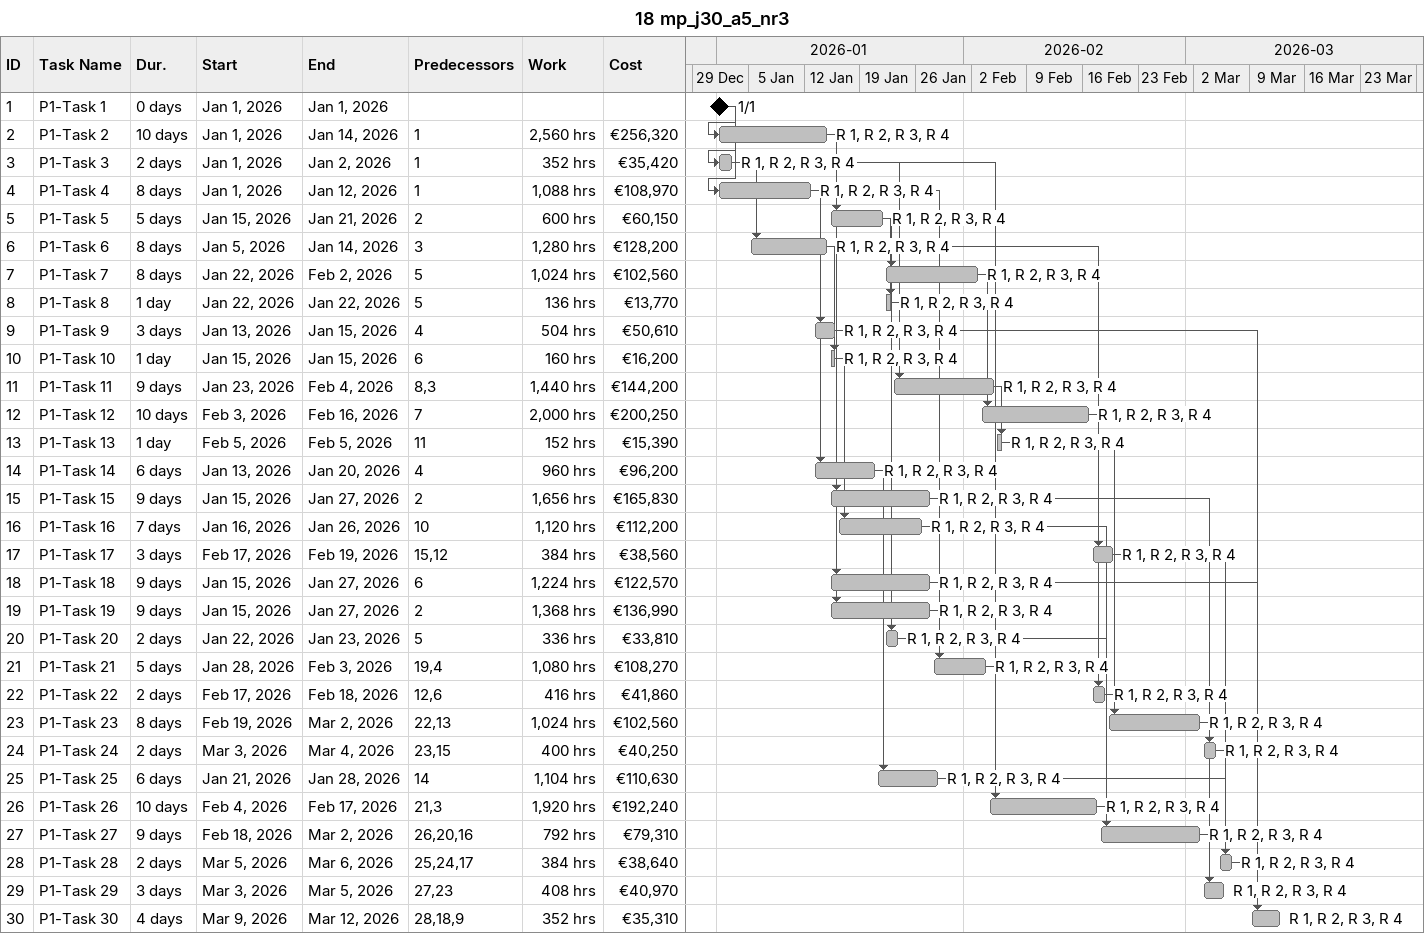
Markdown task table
18 mp_j30_a5_nr3

| ID | Task | Duration | Start | Finish | Predecessors | Resources | Work (h) | Cost (€) |
|---|---|---|---|---|---|---|---|---|
| 1 | P1-Task 1 | 0d | 2026-01-01 | 2026-01-01 |  |  |  |  |
| 2 | P1-Task 2 | 10d | 2026-01-01 | 2026-01-14 | 1 | R 1, R 2, R 3, R 4 | 2560 | 256320 |
| 3 | P1-Task 3 | 2d | 2026-01-01 | 2026-01-02 | 1 | R 1, R 2, R 3, R 4 | 352 | 35420 |
| 4 | P1-Task 4 | 8d | 2026-01-01 | 2026-01-12 | 1 | R 1, R 2, R 3, R 4 | 1088 | 108970 |
| 5 | P1-Task 5 | 5d | 2026-01-15 | 2026-01-21 | 2 | R 1, R 2, R 3, R 4 | 600 | 60150 |
| 6 | P1-Task 6 | 8d | 2026-01-05 | 2026-01-14 | 3 | R 1, R 2, R 3, R 4 | 1280 | 128200 |
| 7 | P1-Task 7 | 8d | 2026-01-22 | 2026-02-02 | 5 | R 1, R 2, R 3, R 4 | 1024 | 102560 |
| 8 | P1-Task 8 | 1d | 2026-01-22 | 2026-01-22 | 5 | R 1, R 2, R 3, R 4 | 136 | 13770 |
| 9 | P1-Task 9 | 3d | 2026-01-13 | 2026-01-15 | 4 | R 1, R 2, R 3, R 4 | 504 | 50610 |
| 10 | P1-Task 10 | 1d | 2026-01-15 | 2026-01-15 | 6 | R 1, R 2, R 3, R 4 | 160 | 16200 |
| 11 | P1-Task 11 | 9d | 2026-01-23 | 2026-02-04 | 8, 3 | R 1, R 2, R 3, R 4 | 1440 | 144200 |
| 12 | P1-Task 12 | 10d | 2026-02-03 | 2026-02-16 | 7 | R 1, R 2, R 3, R 4 | 2000 | 200250 |
| 13 | P1-Task 13 | 1d | 2026-02-05 | 2026-02-05 | 11 | R 1, R 2, R 3, R 4 | 152 | 15390 |
| 14 | P1-Task 14 | 6d | 2026-01-13 | 2026-01-20 | 4 | R 1, R 2, R 3, R 4 | 960 | 96200 |
| 15 | P1-Task 15 | 9d | 2026-01-15 | 2026-01-27 | 2 | R 1, R 2, R 3, R 4 | 1656 | 165830 |
| 16 | P1-Task 16 | 7d | 2026-01-16 | 2026-01-26 | 10 | R 1, R 2, R 3, R 4 | 1120 | 112200 |
| 17 | P1-Task 17 | 3d | 2026-02-17 | 2026-02-19 | 15, 12 | R 1, R 2, R 3, R 4 | 384 | 38560 |
| 18 | P1-Task 18 | 9d | 2026-01-15 | 2026-01-27 | 6 | R 1, R 2, R 3, R 4 | 1224 | 122570 |
| 19 | P1-Task 19 | 9d | 2026-01-15 | 2026-01-27 | 2 | R 1, R 2, R 3, R 4 | 1368 | 136990 |
| 20 | P1-Task 20 | 2d | 2026-01-22 | 2026-01-23 | 5 | R 1, R 2, R 3, R 4 | 336 | 33810 |
| 21 | P1-Task 21 | 5d | 2026-01-28 | 2026-02-03 | 19, 4 | R 1, R 2, R 3, R 4 | 1080 | 108270 |
| 22 | P1-Task 22 | 2d | 2026-02-17 | 2026-02-18 | 12, 6 | R 1, R 2, R 3, R 4 | 416 | 41860 |
| 23 | P1-Task 23 | 8d | 2026-02-19 | 2026-03-02 | 22, 13 | R 1, R 2, R 3, R 4 | 1024 | 102560 |
| 24 | P1-Task 24 | 2d | 2026-03-03 | 2026-03-04 | 23, 15 | R 1, R 2, R 3, R 4 | 400 | 40250 |
| 25 | P1-Task 25 | 6d | 2026-01-21 | 2026-01-28 | 14 | R 1, R 2, R 3, R 4 | 1104 | 110630 |
| 26 | P1-Task 26 | 10d | 2026-02-04 | 2026-02-17 | 21, 3 | R 1, R 2, R 3, R 4 | 1920 | 192240 |
| 27 | P1-Task 27 | 9d | 2026-02-18 | 2026-03-02 | 26, 20, 16 | R 1, R 2, R 3, R 4 | 792 | 79310 |
| 28 | P1-Task 28 | 2d | 2026-03-05 | 2026-03-06 | 25, 24, 17 | R 1, R 2, R 3, R 4 | 384 | 38640 |
| 29 | P1-Task 29 | 3d | 2026-03-03 | 2026-03-05 | 27, 23 | R 1, R 2, R 3, R 4 | 408 | 40970 |
| 30 | P1-Task 30 | 4d | 2026-03-09 | 2026-03-12 | 28, 18, 9 | R 1, R 2, R 3, R 4 | 352 | 35310 |
